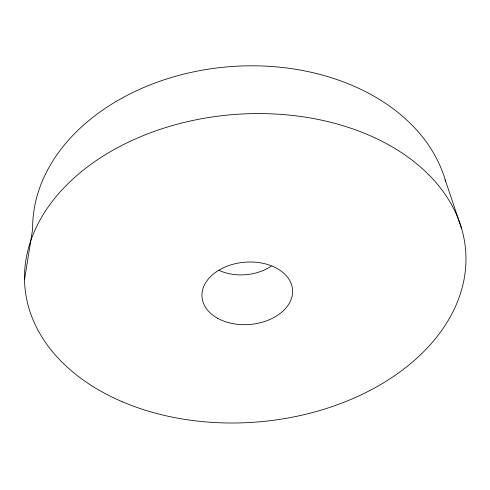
<?xml version="1.0" encoding="UTF-8"?>
<svg xmlns="http://www.w3.org/2000/svg" width="490" height="490" viewBox="0 0 490 490"><rect width="100%" height="100%" fill="white"/><g stroke="black" fill="none" stroke-linecap="round" stroke-linejoin="round"><path stroke-width="0.73" d="M24.5 279.839L32.646 229.081A208.93 153.713 -4.7 0 1 219.226 67.694A208.93 153.713 -4.7 0 1 445.569 181.214M445.141 179.732L461.543 228.395M271.233 266.18A42.985 31.225 -4.7 0 1 218.957 270.333M122.586 401.867A221.131 154.179 -4.7 0 0 465.5 269.108A221.131 154.179 -4.7 0 0 147.588 133.886A221.131 154.179 -4.7 0 0 122.586 401.867M217.566 318.255A45.423 31.231 -4.7 0 0 291.801 297.35A45.423 31.231 -4.7 0 0 232.481 264.41A45.423 31.231 -4.7 0 0 217.566 318.255"/></g></svg>
